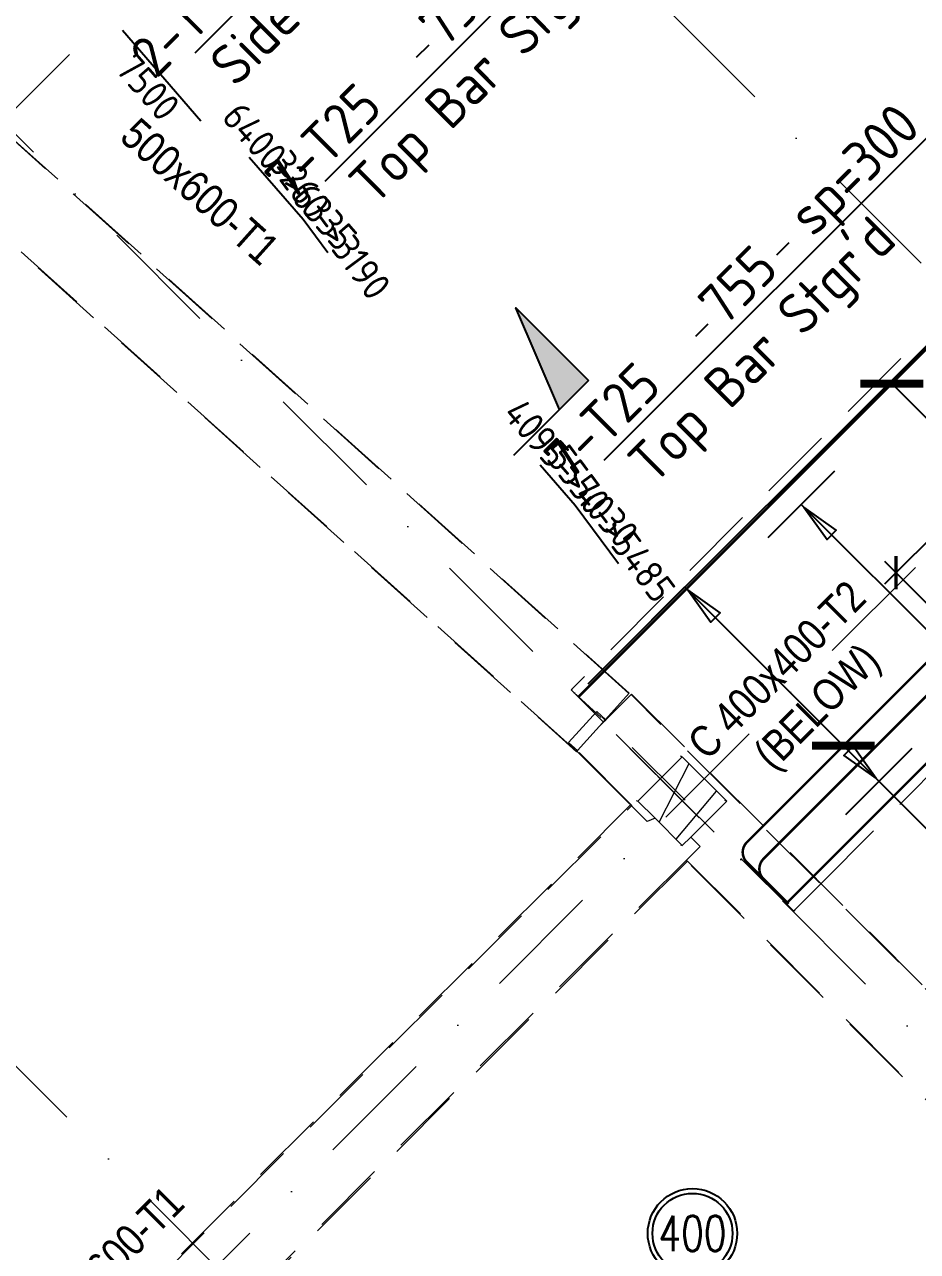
# Model space of a CAD drawing. Extents: x 660761725 to 1323371458, y 2734871439 to 5470067957.
# Drawn here: x 662042712 to 662048403, y 2735042231 to 2735050052 of the extents above; entities that cross this region are included whole.
import ezdxf
from ezdxf.enums import TextEntityAlignment as Align

# ---------------------------------------------------------------- set-up
doc = ezdxf.new("R2010")
doc.units = 0
for name, pattern in [('AXES', [1.95, 1.2, -0.25, 0.25, -0.25]), ('Hidden', [714.375, 476.25, -238.125]), ('sbp_axis_short', [10, 5, -2.5, 0, -2.5])]:
    doc.linetypes.add(name, pattern=pattern)
doc.layers.add('A-DETL', color=5, linetype='Continuous', lineweight=9, true_color=0x0000ff)
for name, color, linetype, lineweight in [('A-FLOR-PATT', 7, 'Continuous', 15), ('S-BEAM', 7, 'Continuous', 15), ('S-BEAM-IDEN', 2, 'Continuous', 9), ('S-COLS-IDEN', 7, 'Continuous', 9), ('S-GRID', 7, 'Continuous', 9)]:
    doc.layers.add(name, color=color, linetype=linetype, lineweight=lineweight)
for name, color, linetype in [('S-AXIS', 20, 'AXES'), ('S-DIMI', 100, 'Continuous'), ('S-IDEN', 221, 'Continuous'), ('S-LEVEL', 3, 'Continuous'), ('S-RBAR-T12', 151, 'Continuous'), ('S-RBAR-T25', 51, 'Continuous'), ('S-RDIMO', 8, 'Continuous'), ('S-RSYMB', 7, 'Continuous'), ('S-SCEL-INDT', 222, 'Continuous'), ('S-SIMPLETEXT', 7, 'Continuous')]:
    doc.layers.add(name, color=color, linetype=linetype)
doc.styles.add('08437-0000-2-020-000R-0511-00$0$ROMANS', font='ROMANS.shx', dxfattribs={"width": 0.75})
doc.styles.add('Arial Narrow_1', font='ARIALN.TTF', dxfattribs={"height": 199.9999999999998})
doc.styles.add('ARMACAD', font='isocp.shx')
doc.styles.add('ROMANS', font='romans.shx')
doc.dimstyles.new('S-DIMI-100', dxfattribs={"dimscale": 100, "dimtxt": 2, "dimasz": 1.5, "dimexe": 1, "dimexo": 1, "dimgap": 1, "dimtad": 1, "dimdec": 0, "dimzin": 12, "dimdsep": 46, "dimtxsty": 'ROMANS', "dimblk": 'ARCHTICK', "dimcen": 0.09, "dimdle": 1, "dimclrd": 8, "dimclre": 8, "dimclrt": 4, "dimadec": 0, "dimazin": 3, "dimtfac": 1, "dimtdec": 0, "dimtix": 1, "dimtmove": 1, "dimatfit": 3, "dimtolj": 1, "dimtzin": 0, "dimarcsym": 0})
pattern_1 = [(74.99999999999999, (0, 0), (-153.3407249233896, 41.08752341002518), [])]

# ---------------------------------------------------------------- blocks, each defined once
blk = doc.blocks.new('I am… All Range.')
at = {"layer": 'S-GRID', "color": 8, "linetype": 'sbp_axis_short', "lineweight": 13, "ltscale": 150}
for p, q in [((662613679.1571203, 2734523360.248725), (662679782.7279356, 2734589463.81954)), ((662618010.1861551, 2734519029.21969), (662684113.7569702, 2734585132.790505)), ((662630775.1415697, 2734555973.392389), (662659394.7554803, 2734527353.778479)), ((662628300.2678357, 2734553498.518655), (662656919.881746, 2734524878.904745)), ((662625330.4193549, 2734550528.670175), (662653950.0332651, 2734521909.056264))]:
    blk.add_line(p, q, dxfattribs=at)
blk = doc.blocks.new('*U1141')
at = {"layer": 'S-SCEL-INDT'}
blk.add_line((-1.598034076772778e-05, -9.017526509425661), (-4.236298395894313e-05, 0), dxfattribs=at)
blk.add_lwpolyline([(-1.598034251388655e-05, -9.017526509426535), (-2.729673832266011e-05, -5.517526509764139), (8.74998401881464, -9.017498218424205), (-1.598034251388655e-05, -9.017526509426535)], dxfattribs=at)
blk.add_solid([(8.749984018815223, -9.017498218424496), (-1.598034076772778e-05, -9.017526509423043), (4.374978361036412, -7.267512364094754), (-2.729674239717861e-05, -5.517526509763265)], dxfattribs=at)
blk = doc.blocks.new('I am… Limitless.')
at = {"layer": 'S-SCEL-INDT', "xscale": 75.00000000000097, "yscale": 75.00000000000097, "zscale": 75.00000000000097, "rotation": 135.000370696447}
blk.add_blockref('*U1141', (662352103.8533266, 2734543608.857506), dxfattribs=at)
blk = doc.blocks.new('*U89')
at = {"layer": 'S-IDEN', "color": 8}
for radius in [3.8, 3.4]:
    blk.add_circle((0, 0), radius, dxfattribs=at)
at = {"layer": 'S-IDEN', "color": 4, "style": '08437-0000-2-020-000R-0511-00$0$ROMANS', "width": 0.75, "flags": 8}
blk.add_attdef('100', text='', height=3, dxfattribs=at).set_placement((0, 0), align=Align.MIDDLE_CENTER)
blk = doc.blocks.new('I am… Atomic.')
at = {"layer": 'A-FLOR-PATT', "transparency": 33554600}
h = blk.add_hatch(dxfattribs=at)
h.set_pattern_fill('ANSI31', color=8, scale=50, angle=30, style=0)
h.set_pattern_definition(pattern_1)
edge = h.paths.add_edge_path()
edge.add_line((662389967.6433319, 2734579123.010657), (662390007.8012236, 2734579503.468677))
edge.add_line((662342114.705975, 2734544592.546931), (662390007.8012234, 2734579503.468677))
edge.add_line((662363195.8073889, 2734559608.047176), (662389967.7690635, 2734579123.040917))
edge.add_line((662362417.6524743, 2734559040.823584), (662363719.8899552, 2734559990.06879))
edge.add_line((662346720.4841449, 2734547598.623516), (662362783.6519626, 2734559307.613063))
edge.add_line((662345821.5310795, 2734546943.346041), (662347578.010761, 2734548223.703842))
edge.add_line((662342292.6126368, 2734544370.997322), (662346307.4227723, 2734547297.529027))
edge.add_line((662325865.2845687, 2734528370.671522), (662342114.6925843, 2734544592.5523))
edge.add_line((662340490.7204528, 2734542572.157625), (662342149.9785906, 2734544228.604904))
edge.add_line((662339422.0417168, 2734541505.28928), (662341320.3495216, 2734543400.381265))
edge.add_line((662336597.6306283, 2734538685.662872), (662340136.8031961, 2734542218.839921))
edge.add_line((662332705.8949801, 2734534800.520002), (662336243.7133716, 2734538332.345168))
edge.add_line((662332253.0745114, 2734534348.466631), (662332782.9359009, 2734534877.430412))
edge.add_line((662326312.3910785, 2734528417.846987), (662332351.9776915, 2734534447.202265))
edge.add_line((662325865.2845687, 2734528370.671522), (662326312.3910785, 2734528417.846987))
h = blk.add_hatch(dxfattribs=at)
h.set_pattern_fill('ANSI31', color=8, scale=50, angle=30, style=0)
h.set_pattern_definition(pattern_1)
edge = h.paths.add_edge_path()
edge.add_line((662389967.6433319, 2734579123.010657), (662390007.8012236, 2734579503.468677))
edge.add_line((662390178.8400514, 2734578972.951882), (662393574.2351673, 2734576558.543434))
edge.add_line((662390389.9110394, 2734578822.862847), (662389967.7690635, 2734579123.040917))
edge.add_line((662401600.1085552, 2734571260.373601), (662390007.8012234, 2734579503.468677))
edge.add_line((662401045.2346829, 2734570742.112331), (662400996.5411683, 2734571280.666277))
edge.add_line((662400996.5411683, 2734571280.666277), (662391834.41239, 2734577795.702194))
edge.add_line((662401631.7932035, 2734570909.939), (662401600.1085552, 2734571260.373601))
edge.add_line((662398386.0115408, 2734568087.393885), (662401045.2346829, 2734570742.112331))
edge.add_line((662378065.801715, 2734545768.423274), (662383150.2610395, 2734551353.010825))
edge.add_line((662383150.2610395, 2734551353.010825), (662388234.7203641, 2734556937.598375))
edge.add_line((662388234.7203641, 2734556937.598375), (662393319.1796887, 2734562522.185926))
edge.add_line((662393319.1796887, 2734562522.185926), (662398403.6390133, 2734568106.773477))
edge.add_line((662377177.0145457, 2734544792.211362), (662378389.7704264, 2734546124.258873))
edge.add_line((662345219.5168241, 2734509691.243385), (662350637.7770958, 2734515642.46591))
edge.add_line((662350637.7770958, 2734515642.46591), (662356056.0373675, 2734521593.688435))
edge.add_line((662356056.0373675, 2734521593.688435), (662361474.2976393, 2734527544.91096))
edge.add_line((662361474.2976393, 2734527544.91096), (662366892.5579109, 2734533496.133485))
edge.add_line((662366892.5579109, 2734533496.133485), (662372310.8181826, 2734539447.35601))
edge.add_line((662372310.8181826, 2734539447.35601), (662377729.0784543, 2734545398.578536))
edge.add_line((662345267.5598451, 2734509156.384884), (662400082.3408674, 2734569362.972085))
edge.add_line((662401418.6805061, 2734570690.601139), (662400941.3227103, 2734570214.051982))
edge.add_line((662400082.3408674, 2734569362.972085), (662401631.7932035, 2734570909.939))
h = blk.add_hatch(dxfattribs=at)
h.set_pattern_fill('ANSI31', color=8, scale=50, angle=30, style=0)
h.set_pattern_definition(pattern_1)
edge = h.paths.add_edge_path()
edge.add_line((662345468.2720397, 2734510142.524049), (662345661.1307589, 2734509588.669044))
edge.add_line((662345219.5168241, 2734509691.243385), (662350637.7770958, 2734515642.46591))
edge.add_line((662350637.7770958, 2734515642.46591), (662356056.0373675, 2734521593.688435))
edge.add_line((662356056.0373675, 2734521593.688435), (662361474.2976393, 2734527544.91096))
edge.add_line((662361474.2976393, 2734527544.91096), (662366892.5579109, 2734533496.133485))
edge.add_line((662366892.5579109, 2734533496.133485), (662372310.8181826, 2734539447.35601))
edge.add_line((662372310.8181826, 2734539447.35601), (662377729.0784543, 2734545398.578536))
edge.add_line((662345267.5598451, 2734509156.384884), (662400082.3408674, 2734569362.972085))
h = blk.add_hatch(dxfattribs=at)
h.set_pattern_fill('ANSI31', color=8, scale=50, angle=30, style=0)
h.set_pattern_definition(pattern_1)
edge = h.paths.add_edge_path()
edge.add_line((662353234.2331089, 2734541176.761748), (662353463.320358, 2734541405.848836))
edge.add_line((662353006.0933819, 2734541297.493023), (662353180.0361847, 2734541123.254914))
edge.add_line((662353180.0361847, 2734541123.254914), (662353233.933755, 2734541177.061272))
edge.add_line((662352897.4059739, 2734541406.180452), (662353006.0933819, 2734541297.493023))
edge.add_line((662353180.1974845, 2734541688.971764), (662352897.4059739, 2734541406.180452))
edge.add_line((662353463.320358, 2734541405.848836), (662353180.1974845, 2734541688.971764))
at = {"layer": 'A-DETL', "color": 8, "linetype": 'Hidden', "lineweight": 9}
for p, q in [((662352840.0569016, 2734542092.301302), (662346711.3342683, 2734547602.289488)), ((662346720.4841449, 2734547598.623516), (662352842.3298832, 2734542094.822585)), ((662352507.9977173, 2734541722.947176), (662346415.1631265, 2734547200.665845)), ((662346417.6818635, 2734547194.027674), (662352505.8175863, 2734541720.528887)), ((662352652.469562, 2734541883.554386), (662352856.9098378, 2734542087.986068)), ((662352842.3298832, 2734542094.822585), (662352691.476103, 2734541927.028944)), ((662352840.0569016, 2734542092.301302), (662352842.3298832, 2734542094.822585)), ((662352856.9098378, 2734542087.986068), (662352854.1594731, 2734542085.231205)), ((662364156.989607, 2734530781.92594), (662352854.1594731, 2734542085.231205)), ((662352856.9098378, 2734542087.986068), (662364159.7371086, 2734530784.677935)), ((662352507.9977173, 2734541722.947176), (662352505.8175863, 2734541720.528887)), ((662352506.2216402, 2734541720.978313), (662352507.9618316, 2734541722.913918)), ((662352511.1770595, 2734541726.483536), (662352507.9977173, 2734541722.947176)), ((662352508.689044, 2734541723.722769), (662352511.1770595, 2734541726.483536)), ((662352508.689044, 2734541723.722769), (662352913.9360678, 2734541318.45871)), ((662352859.4122636, 2734541378.233517), (662352511.1770595, 2734541726.483536)), ((662352512.4178143, 2734541727.870258), (662352511.2063366, 2734541726.522738)), ((662353180.1974845, 2734541688.971764), (662352897.4059739, 2734541406.180452)), ((662353168.3827652, 2734541693.705427), (662353180.1974845, 2734541688.971764)), ((662353463.320358, 2734541405.848836), (662353180.1974845, 2734541688.971764)), ((662352850.9508574, 2734541381.623648), (662347261.1964372, 2734535796.605725)), ((662347269.6578435, 2734535793.215594), (662352859.4122636, 2734541378.233517)), ((662352955.2565506, 2734541277.13649), (662352850.9508574, 2734541381.623648)), ((662352850.9508574, 2734541381.623648), (662352859.4122636, 2734541378.233517)), ((662352885.2488562, 2734541411.0513), (662352897.4059739, 2734541406.180452)), ((662352897.4059739, 2734541406.180452), (662353006.0933819, 2734541297.493023)), ((662353234.2331089, 2734541176.761748), (662353463.320358, 2734541405.848836)), ((662353463.320358, 2734541405.848836), (662353451.5053586, 2734541410.582611)), ((662353006.0933819, 2734541297.493023), (662352955.2565506, 2734541277.13649)), ((662353006.0933819, 2734541297.493023), (662353180.0361847, 2734541123.254914)), ((662353180.0361847, 2734541123.254914), (662353233.933755, 2734541177.061272)), ((662353233.933755, 2734541177.061272), (662353234.2331089, 2734541176.761748)), ((662353293.7947104, 2734541117.149634), (662353234.2331089, 2734541176.761748)), ((662345828.0583968, 2734533658.573791), (662353293.3774755, 2734541117.567106)), ((662353168.3714496, 2734541127.928484), (662353179.9194729, 2734541123.301675)), ((662353204.5516435, 2734541027.830918), (662353293.7947104, 2734541117.149634)), ((662353293.7947104, 2734541117.149634), (662353293.3774755, 2734541117.567106)), ((662353213.3081869, 2734541024.322538), (662347623.5611768, 2734535439.312018)), ((662353204.5516435, 2734541027.830918), (662353213.3081869, 2734541024.322538)), ((662357614.692152, 2734536617.505022), (662353204.5516435, 2734541027.830918)), ((662353213.3081869, 2734541024.322538), (662357561.5727153, 2734536675.873019))]:
    blk.add_line(p, q, dxfattribs=at)
at = {"layer": 'S-BEAM', "color": 8, "lineweight": 13}
for p, q in [((662352634.6100903, 2734541978.244786), (662352455.5910224, 2734541779.122934)), ((662352512.5089631, 2734541727.95123), (662352691.4509238, 2734541926.987316)), ((662352691.4509238, 2734541926.987316), (662352634.6100903, 2734541978.244786)), ((662352455.5412914, 2734541779.06777), (662352455.5910224, 2734541779.122934)), ((662352512.4592535, 2734541727.89609), (662352455.5412914, 2734541779.06777)), ((662352512.5089631, 2734541727.95123), (662352455.5910224, 2734541779.122934)), ((662352512.5089631, 2734541727.95123), (662352512.4592535, 2734541727.89609))]:
    blk.add_line(p, q, dxfattribs=at)
at = {"layer": 'S-LEVEL', "xscale": 74.99999999999999, "yscale": 75.00000001090066, "zscale": 74.99999999999999}
blk.add_blockref('*U89', (662353244.9499406, 2734538650.810397), dxfattribs=at).add_auto_attribs({'100': '400'})
at = {"layer": 'S-BEAM-IDEN', "color": 8, "char_height": 199.9999999999998, "width": 1539.239999999998, "attachment_point": 1, "style": 'Arial Narrow_1'}
for insert, rotation in [((662349718.625302, 2734545775.691525), 318.0457169572411), ((662349014.1731092, 2734538103.673471), 45.02426556118196)]:
    blk.add_mtext('500x600-T1', dxfattribs=dict(at, insert=insert, rotation=rotation))
at = {"layer": 'S-COLS-IDEN', "color": 8, "char_height": 199.9999999999998, "attachment_point": 1, "rotation": 44.99999999999995, "style": 'Arial Narrow_1'}
for s, insert, width in [('C 400x400-T2', (662353197.2036414, 2734541800.596994), 1819.830624999998), ('(BELOW)', (662353618.1531471, 2734541735.11596), 1218.564999999999)]:
    blk.add_mtext(s, dxfattribs=dict(at, insert=insert, width=width))
blk = doc.blocks.new('I am… Domination.')
at = {"layer": 'S-RDIMO', "color": 9, "linetype": 'Hidden', "lineweight": 9}
for p, q in [((662358097.752336, 2734547773.442004), (662352471.842336, 2734542114.862004)), ((662354062.7858651, 2734540878.392802), (662358697.9944893, 2734545540.518363)), ((662352471.842336, 2734542114.862004), (662352477.1804388, 2734542120.231106)), ((662353184.1917988, 2734541406.625315), (662352471.842336, 2734542114.862004)), ((662352663.8981317, 2734541940.159857), (662352488.3445283, 2734542098.455088)), ((662353197.9016628, 2734541412.161304), (662352668.7594575, 2734541940.585676)), ((662353188.3185145, 2734541402.522425), (662353184.1917988, 2734541406.625315)), ((662353890.1442784, 2734540704.748675), (662353188.3185145, 2734541402.522425)), ((662353898.1809483, 2734540712.832015), (662354062.7858651, 2734540878.392802)), ((662353898.1809483, 2734540712.832015), (662353890.1442784, 2734540704.748675)), ((662353895.4823811, 2734540710.117777), (662353890.1442784, 2734540704.748675)), ((662353895.4823811, 2734540710.117777), (662353898.1809483, 2734540712.832015))]:
    blk.add_line(p, q, dxfattribs=at)
blk = doc.blocks.new('_ARCHTICK')
at = {"color": 0, "linetype": 'ByBlock', "const_width": 0.15}
blk.add_lwpolyline([(-0.5, -0.5), (0.5, 0.5)], dxfattribs=at)
blk = doc.blocks.new('*D782')
at = {"layer": 'S-DIMI', "color": 8, "lineweight": -2, "transparency": 16777216}
for p, q in [((662048195.661797, 2735046486.480187), (662049539.1200659, 2735047830.027686)), ((662049675.3760808, 2735047552.36406), (662049397.6987097, 2735047830.02299)), ((662048473.3344717, 2735046350.242614), (662048195.6571007, 2735046627.901543))]:
    blk.add_line(p, q, dxfattribs=at)
at = {"layer": 'S-DIMI', "color": 8, "lineweight": -2, "transparency": 16777216, "xscale": 150, "yscale": 150, "zscale": 150}
for p, rotation in [((662049468.411736, 2735047759.31466), 45.00190267468847), ((662048266.370127, 2735046557.193213), 225.0019026746884)]:
    blk.add_blockref('_ARCHTICK', p, dxfattribs=dict(at, rotation=rotation))
at = {"layer": 'S-DIMI', "color": 4, "transparency": 16777216, "char_height": 200, "attachment_point": 5, "rotation": 45.00190267468847, "style": 'ROMANS'}
for s, insert in [('\\A1;1700', (662048725.9648794, 2735047299.670597)), ('\\A1;Lap', (662049032.3879932, 2735046993.267833))]:
    blk.add_mtext(s, dxfattribs=dict(at, insert=insert))
blk = doc.blocks.new('cadf_10')
at = {"color": 1}
for p, q in [((-4.158496580606208, 1.201089783226742), (-5.644468778018359, 1.201089783226742)), ((4.158496580606207, 1.201089783226742), (5.644468778018359, 1.201089783226742))]:
    blk.add_line(p, q, dxfattribs=at)
at = {"style": 'ARMACAD'}
for tag, p in [('$COM1', (-10.93526643674234, 2.542619974829577)), ('$COM2', (-9.757982686735758, -5.302973364669228))]:
    blk.add_attdef(tag, text='', height=3.5, dxfattribs=at).set_placement(p, align=Align.BOTTOM_RIGHT)
at = {"color": 1, "style": 'ARMACAD'}
blk.add_attdef('$NUM', text='', height=3.5, dxfattribs=at).set_placement((0, 0), align=Align.CENTER)
blk = doc.blocks.new('*U869', base_point=(662044006.49929, 2735049380.689805))
at = {"layer": 'S-RSYMB'}
blk.add_lwpolyline([(662044006.49929, 2735049668.644446), (662044506.49929, 2735049092.735164)], dxfattribs=at)
at = {"layer": 'S-RSYMB', "style": 'ARMACAD'}
blk.add_attdef('D0', text='', height=180, rotation=310.9642634973483, dxfattribs=at).set_placement((662044169.6606475, 2735049305.297165), align=Align.MIDDLE_CENTER)
blk = doc.blocks.new('CADF_02')
at = {"color": 0}
blk.add_lwpolyline([(0, 0), (2.5, -0.4166666679084301), (2.5, 0.4166666679084301)], close=True, dxfattribs=at)
blk = doc.blocks.new('cadf_03')
at = {"color": 8}
blk.add_lwpolyline([(-3.725290298461914e-09, 2.99999999627471), (3.725290298461914e-09, -3.000000007450581)], dxfattribs=at)
blk.add_blockref('CADF_02', (0.2513523101806641, 0), dxfattribs=at)
blk = doc.blocks.new('cadf_04')
at = {"color": 8, "const_width": 0.5000000000000002}
blk.add_lwpolyline([(1.414213560521603, 1.414213564246893), (-1.414213556796312, -1.414213556796312)], dxfattribs=at)
blk = doc.blocks.new('*U955', base_point=(662044431.1125641, 2735048962.524353))
at = {"layer": 'S-RSYMB'}
blk.add_lwpolyline([(662043826.6691213, 2735049265.589184), (662044169.2409031, 2735048871.008446, -0.01882264118182952), (662044169.590352, 2735048870.573937), (662044326.6691213, 2735048659.459521)], format="xyb", dxfattribs=at)
at = {"layer": 'S-RSYMB', "style": 'ARMACAD'}
for tag, rotation, p in [('D0', 310.9642491581444, (662044084.7936735, 2735049143.691433)), ('D1', 306.6509321620031, (662044340.3927593, 2735048833.664632))]:
    blk.add_attdef(tag, text='', height=180, rotation=rotation, dxfattribs=at).set_placement(p, align=Align.MIDDLE_CENTER)
blk = doc.blocks.new('*U956', base_point=(662045743.9661206, 2735047649.757927))
at = {"layer": 'S-RSYMB'}
blk.add_lwpolyline([(662045743.9661206, 2735047964.309802), (662045966.991349, 2735047707.42512, -0.01882270161231462), (662045967.3491861, 2735047706.980181), (662046243.9661206, 2735047335.206052)], format="xyb", dxfattribs=at)
at = {"layer": 'S-RSYMB', "style": 'ARMACAD'}
for tag, rotation, p in [('D0', 310.9642543166309, (662045942.3173894, 2735047911.260087)), ('D1', 306.6509321615519, (662046197.920676, 2735047589.74102))]:
    blk.add_attdef(tag, text='', height=180, rotation=rotation, dxfattribs=at).set_placement(p, align=Align.MIDDLE_CENTER)

msp = doc.modelspace()

# ---------------------------------------------------------------- linework, layer by layer
msp.add_line((662046305.2664326, 2735045849.293109), (662048841.7448637, 2735048385.939889))
at = {"layer": 'S-RBAR-T12', "const_width": 16}
for points in [[(662046245.7641786, 2735045768.783229), (662054731.3298903, 2735054253.780257)], [(662047566.5067434, 2735044447.975902), (662056051.9961463, 2735052933.049242)]]:
    msp.add_lwpolyline(points, dxfattribs=at)
at = {"layer": 'S-RBAR-T25', "linetype": 'Hidden', "const_width": 16}
for points in [[(662047581.4439907, 2735044446.743051), (662047421.9861165, 2735044606.190334, -0.4142135623730951), (662047421.9819016, 2735044733.116002), (662051584.5197656, 2735048895.930336)], [(662047475.3805736, 2735044552.811668), (662047315.9226995, 2735044712.258952, -0.4142135623730951), (662047315.9184846, 2735044839.184619), (662049852.1586384, 2735047375.593227)]]:
    msp.add_lwpolyline(points, format="xyb", dxfattribs=at)
at = {"layer": 'S-RDIMO'}
for p, q in [((662049535.4601597, 2735055640.166038), (662043798.3123033, 2735049869.702211)), ((662049086.4069821, 2735053512.058213), (662044625.563996, 2735049050.919153)), ((662050633.3774272, 2735051501.426548), (662046404.4163839, 2735047272.184823)), ((662048240.0308304, 2735047762.901017), (662051875.7015064, 2735044127.217055)), ((662047662.1906711, 2735046992.992665), (662048900.0238829, 2735045755.241663)), ((662046920.2981869, 2735046465.41974), (662048158.1314229, 2735045227.668715))]:
    msp.add_line(p, q, dxfattribs=at)
msp.add_lwpolyline([(662048158.1314226, 2735045227.668715), (662050570.7782052, 2735042818.587411)], dxfattribs=at)

# ---------------------------------------------------------------- block references
at = {"layer": 'S-AXIS'}
for name, p in [('I am… All Range.', (-593486.1820166111, 503695.4297404289)), ('I am… Atomic.', (-306275.5624856949, 503695.4297404289)), ('I am… Limitless.', (-306275.5624856949, 503695.4297404289)), ('I am… Domination.', (-306275.5624856949, 503695.4297404289))]:
    msp.add_blockref(name, p, dxfattribs=at)
at = {"layer": 'S-RDIMO'}
for name, p, xscale, yscale, zscale, rotation in [('cadf_04', (662048240.0308304, 2735047762.901017), 100, 100, 100, 314.9998953070254), ('cadf_03', (662047662.1906705, 2735046992.992665), 99.99999999999999, 99.99999999999999, 99.99999999999999, 315.0019026982266), ('cadf_03', (662046921.1298792, 2735046466.251488), 100, 100, 100, 315.0019026735683), ('cadf_04', (662047930.712009, 2735045455.073025), 100, 100, 100, 315.0019026682083), ('cadf_03', (662048158.1314226, 2735045227.668715), 100, 100, 100, 135.0019026735683)]:
    msp.add_blockref(name, p, dxfattribs=dict(at, xscale=xscale, yscale=yscale, zscale=zscale, rotation=rotation))
at = {"layer": 'S-RSYMB'}
for name, p, values in [('*U869', (662043336.219682, 2735049726.854321), {'D0': '7500'}), ('*U955', (662044749.1272222, 2735048902.228097, -1e-08), {'D0': '6400->6335', 'D1': '3260->3190'}), ('*U956', (662045998.1246779, 2735046930.407245, -1e-08), {'D0': '4095->4030', 'D1': '5550->5485'})]:
    msp.add_blockref(name, p, dxfattribs=at).add_auto_attribs(values)
at = {"layer": 'S-SIMPLETEXT'}
ref = msp.add_blockref('cadf_10', (662045572.2125809, 2735050077.182722), dxfattribs=dict(at, xscale=75.00000002213115, yscale=75, zscale=75, rotation=45.0019013456975))
ref.add_attrib('$NUM', '754', dxfattribs={"color": 1, "height": 262.5, "rotation": 45.0019028911715, "style": 'ARMACAD', "flags": 2}).set_placement((662045572.2125809, 2735050077.182722), align=Align.CENTER)
ref.add_attrib('$COM1', '7-T25         sp=300', dxfattribs={"height": 262.5, "rotation": 45.0019028911715, "style": 'ARMACAD', "flags": 2}).set_placement((662046657.7694356, 2735051162.811626), align=Align.RIGHT)
ref = msp.add_blockref('cadf_10', (662044703.3208871, 2735050859.747056), dxfattribs=dict(at, xscale=74.99999996304952, yscale=75, zscale=75, rotation=45.16587792952528))
ref.add_attrib('$NUM', '753', dxfattribs={"color": 1, "height": 262.4999999999999, "rotation": 45.16587696564545, "style": 'ARMACAD', "flags": 2}).set_placement((662044703.3208871, 2735050859.747056), align=Align.CENTER)
ref.add_attrib('$COM1', '2-T12         ', dxfattribs={"height": 262.4999999999999, "rotation": 45.16587696564545, "style": 'ARMACAD', "flags": 2}).set_placement((662045058.6639808, 2735051217.15365), align=Align.RIGHT)
ref = msp.add_blockref('cadf_10', (662047351.064969, 2735048298.448391), dxfattribs=dict(at, xscale=75.00000002213115, yscale=75, zscale=75, rotation=45.0019013456975))
ref.add_attrib('$NUM', '755', dxfattribs={"color": 1, "height": 262.5, "rotation": 45.0019028911715, "style": 'ARMACAD', "flags": 2}).set_placement((662047351.064969, 2735048298.448391), align=Align.CENTER)
ref.add_attrib('$COM1', '7-T25         sp=300', dxfattribs={"height": 262.5, "rotation": 45.0019028911715, "style": 'ARMACAD', "flags": 2}).set_placement((662048436.6218234, 2735049384.077296), align=Align.RIGHT)

# ---------------------------------------------------------------- texts
at = {"layer": 'S-SIMPLETEXT', "style": 'ARMACAD'}
for s, rotation, p in [('Side Bar', 45.00000965934714, (662044951.5350296, 2735050537.924761)), ("Top Bar Stgr'd", 44.83402702431418, (662046505.6151377, 2735050442.860349)), ("Top Bar Stgr'd", 44.83402702431418, (662048284.4675251, 2735048664.126018))]:
    msp.add_text(s, height=262.5, rotation=rotation, dxfattribs=at).set_placement(p, align=Align.RIGHT)

# ---------------------------------------------------------------- dimensions: what is measured, and where the dimension line sits
at = {"layer": 'S-DIMI'}
dim = msp.add_linear_dim(base=(662049468.411736, 2735047759.31466), p1=(662048544.0474981, 2735046279.534284), p2=(662049746.0891068, 2735047481.65573), angle=45.00190267541458, text='<>\\XLap', dimstyle='S-DIMI-100', override={"dimzin": 0}, dxfattribs=at)
dim.commit()
dim.dimension.update_dxf_attribs({"geometry": '*D782', "text_midpoint": (662048867.3909318, 2735047158.253937)})

doc.saveas('drawing.dxf')
